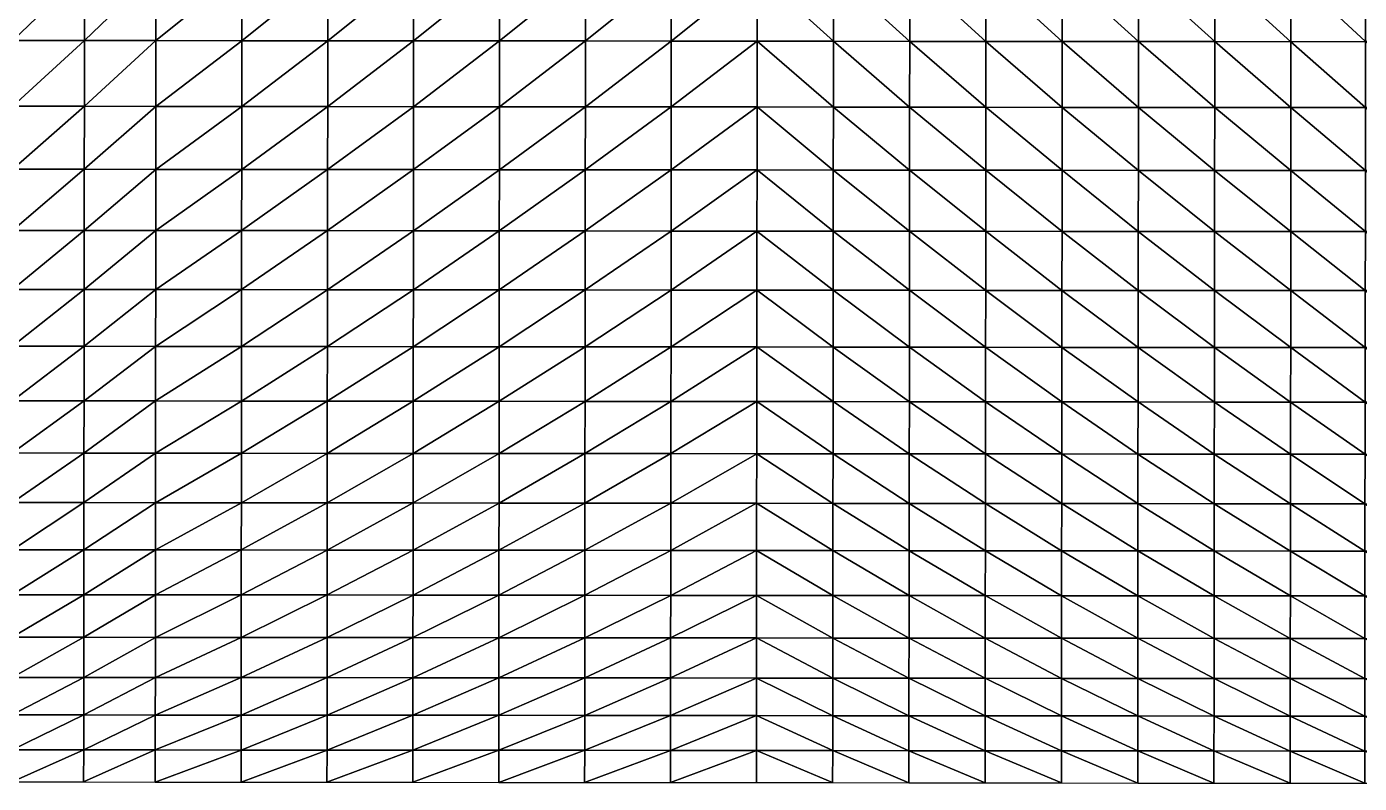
# Model space of a CAD drawing. Header units: millimetres. Extents: x -25.9 to 40.5, y -39.9 to 19.
# Drawn here: x 4.14 to 18.29, y -39.92 to -31.88 of the extents above; entities that cross this region are included whole.
import ezdxf

# ---------------------------------------------------------------- set-up
doc = ezdxf.new("R2010")
doc.units = ezdxf.units.MM
doc.layers.get('0').update_dxf_attribs({"color": 153, "true_color": 0x5890e1})

msp = doc.modelspace()

# ---------------------------------------------------------------- meshes
at = {"color": 81, "true_color": 0x99e499}
mesh = msp.add_polyface(dxfattribs=at)
corners = [(1.709, -32.021, 10.916), (2.469, -32.022, 10.855), (2.47, -31.286, 11.119), (1.71, -31.286, 11.186), (3.23, -32.022, 10.794), (3.23, -31.287, 11.053), (3.99, -32.023, 10.734), (3.991, -31.288, 10.986), (4.75, -32.024, 10.674), (4.751, -31.289, 10.921), (2.471, -30.526, 11.34), (1.711, -30.525, 11.413), (3.231, -30.526, 11.267), (3.992, -30.527, 11.195), (4.752, -30.528, 11.122), (2.472, -29.749, 11.528), (1.712, -29.749, 11.607), (3.232, -29.75, 11.448), (3.993, -29.751, 11.369), (4.753, -29.752, 11.289), (2.473, -28.967, 11.692), (3.233, -28.968, 11.606), (3.993, -28.968, 11.52), (4.754, -28.969, 11.434), (5.51, -32.025, 10.616), (4.749, -32.724, 10.371), (5.509, -32.725, 10.316), (5.511, -31.289, 10.856), (1.708, -32.721, 10.593), (2.469, -32.722, 10.537), (5.512, -30.529, 11.05), (3.229, -32.723, 10.482), (5.513, -29.752, 11.209), (3.989, -32.723, 10.426), (2.468, -33.392, 10.179), (1.708, -33.391, 10.231)]
mesh.append_faces([[corners[k] for k in face] for face in [(0, 1, 2), (2, 3, 0), (1, 4, 5), (5, 2, 1), (4, 6, 7), (7, 5, 4), (6, 8, 9), (9, 7, 6), (3, 2, 10), (10, 11, 3), (2, 5, 12), (12, 10, 2), (5, 7, 13), (13, 12, 5), (7, 9, 14), (14, 13, 7), (11, 10, 15), (15, 16, 11), (10, 12, 17), (17, 15, 10), (12, 13, 18), (18, 17, 12), (13, 14, 19), (19, 18, 13), (16, 15, 20), (15, 17, 21), (17, 18, 22), (18, 19, 23), (24, 8, 25), (27, 9, 8), (1, 0, 28), (30, 14, 9), (4, 1, 29), (32, 19, 14), (6, 4, 31), (8, 6, 33)]], dxfattribs={"vtx0": -1, "vtx1": -1, "vtx2": -1, "color": 81})
mesh.append_faces([[corners[k] for k in face] for face in [(28, 29, 1), (29, 31, 4), (31, 33, 6), (33, 25, 8), (31, 29, 34), (29, 28, 35)]], dxfattribs={"vtx1": -1, "vtx2": -1, "color": 81})
mesh.append_faces([[corners[k] for k in face] for face in [(25, 26, 24)]], dxfattribs={"vtx2": -1, "color": 81})
mesh = msp.add_polyface(dxfattribs=at)
corners = [(4.75, -32.024, 10.674), (5.51, -32.025, 10.616), (5.511, -31.289, 10.856), (4.751, -31.289, 10.921), (5.512, -30.529, 11.05), (4.752, -30.528, 11.122), (5.513, -29.752, 11.209), (4.753, -29.752, 11.289), (5.514, -28.97, 11.345), (6.422, -32.026, 10.56), (7.335, -32.026, 10.502), (7.336, -31.291, 10.736), (6.423, -31.29, 10.798), (8.247, -32.027, 10.443), (8.248, -31.292, 10.672), (9.16, -32.028, 10.383), (9.16, -31.293, 10.608), (10.073, -31.294, 10.544), (7.337, -30.531, 10.923), (6.424, -30.53, 10.988), (8.249, -30.531, 10.856), (9.161, -30.532, 10.789), (10.074, -30.533, 10.722), (7.338, -29.754, 11.076), (6.425, -29.753, 11.144), (8.25, -29.755, 11.008), (9.162, -29.756, 10.939), (7.339, -28.972, 11.208), (6.426, -28.971, 11.277), (8.251, -28.973, 11.139), (9.163, -28.974, 11.069), (5.509, -32.725, 10.316), (6.422, -32.726, 10.262), (7.334, -32.727, 10.209), (8.246, -32.728, 10.156), (10.072, -32.029, 10.323), (9.159, -32.729, 10.102)]
mesh.append_faces([[corners[k] for k in face] for face in [(9, 10, 11), (11, 12, 9), (10, 13, 14), (14, 11, 10), (13, 15, 16), (16, 14, 13), (17, 16, 15), (12, 11, 18), (18, 19, 12), (11, 14, 20), (20, 18, 11), (14, 16, 21), (21, 20, 14), (22, 21, 16), (19, 18, 23), (23, 24, 19), (18, 20, 25), (25, 23, 18), (20, 21, 26), (26, 25, 20), (24, 23, 27), (27, 28, 24), (23, 25, 29), (29, 27, 23), (25, 26, 30), (30, 29, 25), (10, 9, 32), (13, 10, 33), (6, 24, 28), (15, 13, 34), (4, 19, 24), (35, 15, 36), (2, 12, 19), (1, 9, 12)]], dxfattribs={"vtx0": -1, "vtx1": -1, "vtx2": -1, "color": 81})
mesh.append_faces([[corners[k] for k in face] for face in [(0, 1, 2), (3, 2, 4), (5, 4, 6), (7, 6, 8), (9, 1, 31), (28, 8, 6), (24, 6, 4), (19, 4, 2), (12, 2, 1)]], dxfattribs={"vtx0": -1, "vtx2": -1, "color": 81})
mesh.append_faces([[corners[k] for k in face] for face in [(31, 32, 9)]], dxfattribs={"vtx1": -1, "vtx2": -1, "color": 81})
mesh = msp.add_polyface(dxfattribs=at)
corners = [(12.711, -28.977, 10.844), (12.71, -29.76, 10.714), (13.52, -29.76, 10.688), (12.709, -30.536, 10.566), (13.519, -30.537, 10.534), (12.708, -31.297, 10.389), (13.518, -31.297, 10.353), (12.707, -32.032, 10.171), (13.517, -32.033, 10.132), (12.706, -32.732, 9.903), (11.897, -32.031, 10.21), (13.516, -32.733, 9.863), (11.9, -28.976, 10.862), (11.9, -29.759, 10.738), (11.899, -30.535, 10.595), (11.898, -31.296, 10.423), (9.16, -32.028, 10.383), (10.072, -32.029, 10.323), (10.073, -31.294, 10.544), (10.984, -32.03, 10.265), (10.985, -31.295, 10.482), (9.16, -31.293, 10.608), (10.074, -30.533, 10.722), (10.986, -30.534, 10.657), (9.161, -30.532, 10.789), (10.075, -29.757, 10.87), (9.162, -29.756, 10.939), (10.987, -29.758, 10.803), (10.076, -28.974, 10.999), (9.163, -28.974, 11.069), (10.988, -28.975, 10.93), (10.983, -32.73, 9.995), (11.896, -32.731, 9.942), (9.159, -32.729, 10.102), (10.071, -32.729, 10.049)]
mesh.append_faces([[corners[k] for k in face] for face in [(0, 1, 2), (1, 3, 4), (3, 5, 6), (6, 4, 3), (5, 7, 8), (8, 6, 5), (9, 7, 10), (11, 8, 7), (1, 0, 12), (3, 1, 13), (5, 3, 14), (7, 5, 15), (16, 17, 18), (17, 19, 20), (20, 18, 17), (21, 18, 22), (18, 20, 23), (23, 22, 18), (24, 22, 25), (25, 26, 24), (22, 23, 27), (27, 25, 22), (26, 25, 28), (28, 29, 26), (25, 27, 30), (30, 28, 25), (10, 19, 31), (15, 20, 19), (14, 23, 20), (13, 27, 23), (12, 30, 27), (19, 17, 34)]], dxfattribs={"vtx0": -1, "vtx1": -1, "vtx2": -1, "color": 81})
mesh.append_faces([[corners[k] for k in face] for face in [(19, 10, 15), (20, 15, 14), (23, 14, 13), (27, 13, 12)]], dxfattribs={"vtx0": -1, "vtx2": -1, "color": 81})
mesh.append_faces([[corners[k] for k in face] for face in [(12, 13, 1), (13, 14, 3), (14, 15, 5), (15, 10, 7), (33, 34, 17), (34, 31, 19)]], dxfattribs={"vtx1": -1, "vtx2": -1, "color": 81})
mesh.append_faces([[corners[k] for k in face] for face in [(31, 32, 10)]], dxfattribs={"vtx2": -1, "color": 81})
mesh = msp.add_polyface(dxfattribs=at)
corners = [(13.52, -29.76, 10.688), (13.521, -28.978, 10.823), (12.711, -28.977, 10.844), (13.519, -30.537, 10.534), (12.71, -29.76, 10.714), (14.33, -29.761, 10.661), (14.331, -28.979, 10.802), (14.329, -30.538, 10.502), (13.518, -31.297, 10.353), (14.328, -31.298, 10.316), (13.517, -32.033, 10.132), (14.327, -32.033, 10.093), (15.14, -29.762, 10.633), (15.141, -28.98, 10.78), (15.139, -30.538, 10.469), (15.138, -31.299, 10.279), (15.137, -32.034, 10.054), (15.95, -29.763, 10.606), (15.951, -28.98, 10.759), (15.949, -30.539, 10.437), (15.948, -31.3, 10.243), (15.947, -32.035, 10.015), (16.76, -29.764, 10.58), (16.761, -28.981, 10.739), (16.759, -30.54, 10.406), (16.758, -31.301, 10.207), (16.757, -32.036, 9.976), (17.567, -32.037, 9.938), (14.326, -32.734, 9.824), (13.516, -32.733, 9.863), (17.568, -31.301, 10.172), (15.136, -32.735, 9.784), (17.569, -30.541, 10.376), (15.946, -32.735, 9.745), (17.57, -29.764, 10.557), (16.757, -32.736, 9.705)]
mesh.append_faces([[corners[k] for k in face] for face in [(0, 1, 2), (3, 0, 4), (1, 0, 5), (5, 6, 1), (0, 3, 7), (7, 5, 0), (3, 8, 9), (9, 7, 3), (8, 10, 11), (11, 9, 8), (6, 5, 12), (12, 13, 6), (5, 7, 14), (14, 12, 5), (7, 9, 15), (15, 14, 7), (9, 11, 16), (16, 15, 9), (13, 12, 17), (17, 18, 13), (12, 14, 19), (19, 17, 12), (14, 15, 20), (20, 19, 14), (15, 16, 21), (21, 20, 15), (18, 17, 22), (22, 23, 18), (17, 19, 24), (24, 22, 17), (19, 20, 25), (25, 24, 19), (20, 21, 26), (26, 25, 20), (25, 26, 27), (28, 11, 10), (24, 25, 30), (31, 16, 11), (22, 24, 32), (33, 21, 16), (23, 22, 34), (35, 26, 21)]], dxfattribs={"vtx0": -1, "vtx1": -1, "vtx2": -1, "color": 81})
mesh.append_faces([[corners[k] for k in face] for face in [(10, 29, 28), (11, 28, 31)]], dxfattribs={"vtx0": -1, "vtx2": -1, "color": 81})
mesh = msp.add_polyface(dxfattribs=at)
corners = [(18.359, -33.406, 9.381), (18.358, -34.056, 9.088), (19.15, -34.055, 9.091), (19.151, -33.405, 9.386), (19.943, -34.054, 9.095), (19.944, -33.404, 9.39), (20.735, -34.053, 9.099), (20.736, -33.402, 9.394), (21.527, -34.052, 9.103), (21.529, -33.401, 9.398), (21.526, -34.682, 8.784), (17.567, -32.737, 9.666), (17.566, -33.407, 9.377), (18.359, -32.736, 9.67), (17.565, -34.056, 9.084), (20.737, -32.732, 9.684), (21.53, -32.731, 9.688), (19.945, -32.733, 9.679), (19.152, -32.735, 9.675), (20.738, -31.3, 10.191), (20.738, -32.033, 9.956), (21.531, -32.032, 9.96), (19.946, -31.3, 10.186), (19.945, -32.034, 9.951), (19.153, -31.3, 10.181), (19.153, -32.035, 9.947), (18.361, -31.301, 10.176), (18.36, -32.036, 9.942), (17.567, -32.037, 9.938), (17.568, -31.301, 10.172), (16.757, -32.036, 9.976), (16.758, -31.301, 10.207), (16.757, -32.736, 9.705), (16.756, -33.406, 9.414)]
mesh.append_faces([[corners[k] for k in face] for face in [(0, 1, 2), (2, 3, 0), (3, 2, 4), (4, 5, 3), (5, 4, 6), (6, 7, 5), (7, 6, 8), (8, 9, 7), (10, 8, 6), (1, 0, 12), (15, 7, 9), (17, 5, 7), (18, 3, 5), (13, 0, 3), (19, 20, 21), (20, 19, 22), (22, 23, 20), (23, 22, 24), (24, 25, 23), (25, 24, 26), (26, 27, 25), (13, 27, 28), (18, 25, 27), (17, 23, 25), (15, 20, 23), (16, 21, 20), (27, 26, 29)]], dxfattribs={"vtx0": -1, "vtx1": -1, "vtx2": -1, "color": 81})
mesh.append_faces([[corners[k] for k in face] for face in [(0, 13, 11), (9, 16, 15), (7, 15, 17), (5, 17, 18), (3, 18, 13), (27, 13, 18), (25, 18, 17), (23, 17, 15), (20, 15, 16)]], dxfattribs={"vtx0": -1, "vtx2": -1, "color": 81})
mesh.append_faces([[corners[k] for k in face] for face in [(11, 12, 0), (12, 14, 1), (29, 28, 27), (11, 28, 30), (28, 29, 31), (14, 12, 33)]], dxfattribs={"vtx1": -1, "vtx2": -1, "color": 81})
mesh.append_faces([[corners[k] for k in face] for face in [(28, 11, 13), (12, 11, 32)]], dxfattribs={"vtx2": -1, "color": 81})
mesh = msp.add_polyface(dxfattribs=at)
corners = [(6.422, -32.726, 10.262), (7.334, -32.727, 10.209), (7.335, -32.026, 10.502), (8.246, -32.728, 10.156), (8.247, -32.027, 10.443), (9.159, -32.729, 10.102), (9.16, -32.028, 10.383), (7.331, -35.279, 8.641), (6.419, -35.278, 8.663), (6.418, -35.858, 8.148), (8.243, -35.28, 8.618), (7.33, -35.859, 8.134), (9.156, -35.281, 8.595), (8.243, -35.86, 8.119), (7.332, -34.674, 9.094), (6.419, -34.673, 9.125), (8.244, -34.675, 9.063), (9.157, -34.676, 9.032), (10.069, -34.677, 9.002), (7.332, -34.046, 9.501), (6.42, -34.045, 9.541), (8.245, -34.047, 9.462), (9.157, -34.048, 9.424), (10.07, -34.049, 9.385), (7.333, -33.397, 9.87), (6.421, -33.396, 9.917), (8.246, -33.397, 9.824), (9.158, -33.398, 9.778), (10.07, -33.399, 9.732), (5.508, -33.395, 9.966), (5.509, -32.725, 10.316), (5.508, -34.044, 9.582), (10.071, -32.729, 10.049), (5.507, -34.672, 9.157), (5.506, -35.277, 8.685), (5.506, -35.857, 8.16)]
mesh.append_faces([[corners[k] for k in face] for face in [(7, 8, 9), (10, 7, 11), (12, 10, 13), (8, 7, 14), (14, 15, 8), (7, 10, 16), (16, 14, 7), (10, 12, 17), (17, 16, 10), (18, 17, 12), (15, 14, 19), (19, 20, 15), (14, 16, 21), (21, 19, 14), (16, 17, 22), (22, 21, 16), (23, 22, 17), (20, 19, 24), (24, 25, 20), (19, 21, 26), (26, 24, 19), (21, 22, 27), (27, 26, 21), (28, 27, 22), (29, 25, 0), (31, 20, 25), (33, 15, 20), (26, 27, 5), (34, 8, 15), (24, 26, 3), (25, 24, 1)]], dxfattribs={"vtx0": -1, "vtx1": -1, "vtx2": -1, "color": 81})
mesh.append_faces([[corners[k] for k in face] for face in [(25, 29, 31), (20, 31, 33), (15, 33, 34), (8, 34, 35)]], dxfattribs={"vtx0": -1, "vtx2": -1, "color": 81})
mesh.append_faces([[corners[k] for k in face] for face in [(0, 1, 2), (1, 3, 4), (3, 5, 6), (32, 5, 27), (5, 3, 26), (3, 1, 24), (1, 0, 25)]], dxfattribs={"vtx1": -1, "vtx2": -1, "color": 81})
mesh.append_faces([[corners[k] for k in face] for face in [(0, 30, 29)]], dxfattribs={"vtx2": -1, "color": 81})
mesh = msp.add_polyface(dxfattribs=at)
corners = [(11.897, -32.031, 10.21), (11.896, -32.731, 9.942), (12.706, -32.732, 9.903), (12.707, -32.032, 10.171), (13.516, -32.733, 9.863), (12.705, -33.402, 9.598), (12.704, -34.052, 9.272), (13.515, -34.052, 9.241), (13.515, -33.403, 9.561), (12.704, -34.679, 8.915), (13.514, -34.68, 8.89), (12.703, -35.284, 8.513), (13.513, -35.285, 8.496), (13.513, -35.865, 8.046), (11.895, -33.401, 9.635), (11.894, -34.051, 9.304), (11.894, -34.679, 8.939), (11.893, -35.283, 8.529), (12.702, -35.864, 8.055), (9.155, -35.861, 8.104), (10.068, -35.862, 8.089), (10.068, -35.282, 8.572), (10.981, -35.282, 8.55), (9.156, -35.281, 8.595), (10.069, -34.677, 9.002), (10.981, -34.678, 8.97), (9.157, -34.676, 9.032), (10.07, -34.049, 9.385), (10.982, -34.05, 9.346), (9.157, -34.048, 9.424), (10.07, -33.399, 9.732), (10.983, -33.4, 9.684), (10.983, -32.73, 9.995), (10.071, -32.729, 10.049), (10.98, -35.863, 8.075), (9.158, -33.398, 9.778)]
mesh.append_faces([[corners[k] for k in face] for face in [(5, 6, 7), (7, 8, 5), (6, 9, 10), (10, 7, 6), (9, 11, 12), (12, 10, 9), (13, 12, 11), (6, 5, 14), (9, 6, 15), (11, 9, 16), (18, 11, 17), (2, 5, 8), (19, 20, 21), (22, 21, 20), (23, 21, 24), (21, 22, 25), (25, 24, 21), (26, 24, 27), (24, 25, 28), (28, 27, 24), (29, 27, 30), (27, 28, 31), (31, 30, 27), (30, 31, 32), (17, 22, 34), (35, 30, 33), (16, 25, 22), (15, 28, 25), (14, 31, 28)]], dxfattribs={"vtx0": -1, "vtx1": -1, "vtx2": -1, "color": 81})
mesh.append_faces([[corners[k] for k in face] for face in [(3, 2, 4), (5, 2, 1), (8, 4, 2), (31, 14, 1), (22, 17, 16), (25, 16, 15), (28, 15, 14)]], dxfattribs={"vtx0": -1, "vtx2": -1, "color": 81})
mesh.append_faces([[corners[k] for k in face] for face in [(1, 14, 5), (14, 15, 6), (15, 16, 9), (16, 17, 11), (1, 32, 31), (32, 33, 30)]], dxfattribs={"vtx1": -1, "vtx2": -1, "color": 81})
mesh.append_faces([[corners[k] for k in face] for face in [(0, 1, 2)]], dxfattribs={"vtx2": -1, "color": 81})
mesh = msp.add_polyface(dxfattribs=at)
corners = [(16.757, -32.036, 9.976), (16.757, -32.736, 9.705), (17.567, -32.737, 9.666), (15.137, -32.034, 10.054), (15.136, -32.735, 9.784), (15.946, -32.735, 9.745), (15.947, -32.035, 10.015), (13.515, -33.403, 9.561), (13.515, -34.052, 9.241), (14.325, -34.053, 9.21), (14.325, -33.404, 9.524), (13.514, -34.68, 8.89), (14.324, -34.681, 8.866), (13.513, -35.285, 8.496), (14.323, -35.286, 8.48), (14.323, -35.866, 8.037), (15.135, -34.054, 9.178), (15.136, -33.404, 9.488), (15.134, -34.682, 8.842), (15.133, -35.287, 8.463), (15.133, -35.867, 8.027), (15.945, -34.055, 9.147), (15.946, -33.405, 9.451), (15.944, -34.683, 8.817), (15.944, -35.287, 8.446), (15.943, -35.868, 8.018), (16.755, -34.056, 9.116), (16.756, -33.406, 9.414), (16.754, -34.683, 8.793), (16.754, -35.288, 8.43), (16.753, -35.869, 8.009), (17.566, -33.407, 9.377), (17.564, -35.289, 8.414), (14.326, -32.734, 9.824), (17.564, -34.684, 8.769), (13.516, -32.733, 9.863), (17.565, -34.056, 9.084)]
mesh.append_faces([[corners[k] for k in face] for face in [(7, 8, 9), (9, 10, 7), (8, 11, 12), (12, 9, 8), (11, 13, 14), (14, 12, 11), (15, 14, 13), (10, 9, 16), (16, 17, 10), (9, 12, 18), (18, 16, 9), (12, 14, 19), (19, 18, 12), (20, 19, 14), (17, 16, 21), (21, 22, 17), (16, 18, 23), (23, 21, 16), (18, 19, 24), (24, 23, 18), (25, 24, 19), (22, 21, 26), (26, 27, 22), (21, 23, 28), (28, 26, 21), (23, 24, 29), (29, 28, 23), (30, 29, 24), (1, 27, 31), (5, 22, 27), (4, 17, 22), (28, 29, 32), (33, 10, 17), (26, 28, 34), (35, 7, 10), (27, 26, 36)]], dxfattribs={"vtx0": -1, "vtx1": -1, "vtx2": -1, "color": 81})
mesh.append_faces([[corners[k] for k in face] for face in [(0, 1, 2), (3, 4, 5), (6, 5, 1), (27, 1, 5), (22, 5, 4), (17, 4, 33), (10, 33, 35)]], dxfattribs={"vtx0": -1, "vtx2": -1, "color": 81})
mesh = msp.add_polyface(dxfattribs=at)
corners = [(2.466, -35.274, 8.901), (1.706, -35.273, 8.955), (1.705, -35.853, 8.433), (3.226, -35.275, 8.846), (2.465, -35.854, 8.378), (3.986, -35.275, 8.792), (3.225, -35.855, 8.322), (4.746, -35.276, 8.738), (3.985, -35.856, 8.267), (2.466, -34.669, 9.369), (1.706, -34.668, 9.422), (3.227, -34.67, 9.316), (3.987, -34.671, 9.263), (4.747, -34.671, 9.21), (2.467, -34.041, 9.792), (1.707, -34.041, 9.844), (3.227, -34.042, 9.741), (3.987, -34.043, 9.689), (4.748, -34.044, 9.636), (2.468, -33.392, 10.179), (1.708, -33.391, 10.231), (3.228, -33.392, 10.126), (3.988, -33.393, 10.074), (4.748, -33.394, 10.021), (5.509, -32.725, 10.316), (4.749, -32.724, 10.371), (5.508, -33.395, 9.966), (3.989, -32.723, 10.426), (5.506, -35.277, 8.685), (4.746, -35.857, 8.212), (3.229, -32.723, 10.482), (5.507, -34.672, 9.157), (5.508, -34.044, 9.582), (2.469, -32.722, 10.537)]
mesh.append_faces([[corners[k] for k in face] for face in [(0, 1, 2), (3, 0, 4), (5, 3, 6), (7, 5, 8), (1, 0, 9), (9, 10, 1), (0, 3, 11), (11, 9, 0), (3, 5, 12), (12, 11, 3), (5, 7, 13), (13, 12, 5), (10, 9, 14), (14, 15, 10), (9, 11, 16), (16, 14, 9), (11, 12, 17), (17, 16, 11), (12, 13, 18), (18, 17, 12), (15, 14, 19), (19, 20, 15), (14, 16, 21), (21, 19, 14), (16, 17, 22), (22, 21, 16), (17, 18, 23), (23, 22, 17), (22, 23, 25), (28, 7, 29), (21, 22, 27), (31, 13, 7), (19, 21, 30), (32, 18, 13), (20, 19, 33), (26, 23, 18)]], dxfattribs={"vtx0": -1, "vtx1": -1, "vtx2": -1, "color": 81})
mesh.append_faces([[corners[k] for k in face] for face in [(23, 26, 24), (7, 28, 31), (13, 31, 32), (18, 32, 26)]], dxfattribs={"vtx0": -1, "vtx2": -1, "color": 81})
mesh.append_faces([[corners[k] for k in face] for face in [(24, 25, 23), (25, 27, 22), (27, 30, 21)]], dxfattribs={"vtx1": -1, "vtx2": -1, "color": 81})
mesh = msp.add_polyface(dxfattribs=at)
corners = [(18.358, -34.056, 9.088), (18.357, -34.684, 8.772), (19.149, -34.683, 8.775), (19.15, -34.055, 9.091), (18.356, -35.289, 8.416), (19.148, -35.289, 8.418), (18.355, -35.87, 8.001), (19.147, -35.87, 8.003), (18.354, -36.424, 7.511), (19.146, -36.425, 7.512), (19.941, -34.683, 8.778), (19.943, -34.054, 9.095), (19.94, -35.289, 8.42), (19.939, -35.87, 8.004), (19.937, -36.426, 7.512), (20.734, -34.682, 8.781), (20.735, -34.053, 9.099), (20.732, -35.288, 8.422), (20.73, -35.87, 8.005), (20.729, -36.426, 7.513), (21.526, -34.682, 8.784), (21.524, -35.288, 8.424), (21.522, -35.871, 8.006), (21.521, -36.427, 7.513), (17.565, -34.056, 9.084), (17.564, -34.684, 8.769), (17.564, -35.289, 8.414), (17.563, -35.869, 8), (17.563, -36.424, 7.511), (16.753, -35.869, 8.009), (16.754, -35.288, 8.43), (16.754, -34.683, 8.793), (16.755, -34.056, 9.116)]
mesh.append_faces([[corners[k] for k in face] for face in [(0, 1, 2), (2, 3, 0), (1, 4, 5), (5, 2, 1), (4, 6, 7), (7, 5, 4), (6, 8, 9), (9, 7, 6), (3, 2, 10), (10, 11, 3), (2, 5, 12), (12, 10, 2), (5, 7, 13), (13, 12, 5), (7, 9, 14), (14, 13, 7), (11, 10, 15), (15, 16, 11), (10, 12, 17), (17, 15, 10), (12, 13, 18), (18, 17, 12), (13, 14, 19), (19, 18, 13), (16, 15, 20), (15, 17, 21), (21, 20, 15), (17, 18, 22), (22, 21, 17), (18, 19, 23), (23, 22, 18), (1, 0, 24), (4, 1, 25), (6, 4, 26), (8, 6, 27)]], dxfattribs={"vtx0": -1, "vtx1": -1, "vtx2": -1, "color": 81})
mesh.append_faces([[corners[k] for k in face] for face in [(24, 25, 1), (25, 26, 4), (26, 27, 6), (27, 28, 8), (28, 27, 29), (27, 26, 30), (26, 25, 31), (25, 24, 32)]], dxfattribs={"vtx1": -1, "vtx2": -1, "color": 81})
mesh = msp.add_polyface(dxfattribs=at)
corners = [(3.223, -37.916, 5.585), (2.463, -37.915, 5.62), (2.462, -38.368, 4.777), (3.983, -37.917, 5.55), (3.223, -38.369, 4.752), (1.703, -37.914, 5.655), (2.463, -37.438, 6.403), (3.224, -37.438, 6.359), (3.984, -37.439, 6.315), (4.743, -37.918, 5.513), (4.744, -37.44, 6.271), (5.504, -36.939, 6.927), (4.744, -36.938, 6.978), (5.504, -37.441, 6.224), (3.984, -36.937, 7.029), (3.224, -36.937, 7.079), (2.464, -36.936, 7.13), (1.703, -37.437, 6.447), (5.503, -37.918, 5.474), (1.704, -36.408, 7.845), (2.464, -36.409, 7.79), (2.465, -35.854, 8.378), (1.705, -35.853, 8.433), (3.225, -36.409, 7.736), (3.225, -35.855, 8.322), (3.985, -36.41, 7.681), (3.985, -35.856, 8.267), (4.745, -36.411, 7.628), (4.746, -35.857, 8.212), (2.466, -35.274, 8.901), (3.226, -35.275, 8.846), (3.986, -35.275, 8.792), (4.746, -35.276, 8.738), (5.505, -36.412, 7.576), (5.506, -35.857, 8.16), (1.704, -36.935, 7.181)]
mesh.append_faces([[corners[k] for k in face] for face in [(0, 1, 2), (3, 0, 4), (5, 1, 6), (1, 0, 7), (7, 6, 1), (0, 3, 8), (8, 7, 0), (3, 9, 10), (10, 8, 3), (8, 10, 12), (7, 8, 14), (6, 7, 15), (17, 6, 16), (13, 10, 9), (19, 20, 21), (21, 22, 19), (20, 23, 24), (24, 21, 20), (23, 25, 26), (26, 24, 23), (25, 27, 28), (28, 26, 25), (22, 21, 29), (21, 24, 30), (24, 26, 31), (26, 28, 32), (33, 27, 12), (34, 28, 27), (23, 20, 16), (25, 23, 15), (27, 25, 14)]], dxfattribs={"vtx0": -1, "vtx1": -1, "vtx2": -1, "color": 81})
mesh.append_faces([[corners[k] for k in face] for face in [(10, 13, 11), (9, 18, 13), (27, 33, 34)]], dxfattribs={"vtx0": -1, "vtx2": -1, "color": 81})
mesh.append_faces([[corners[k] for k in face] for face in [(11, 12, 10), (12, 14, 8), (14, 15, 7), (15, 16, 6), (35, 16, 20), (16, 15, 23), (15, 14, 25), (14, 12, 27)]], dxfattribs={"vtx1": -1, "vtx2": -1, "color": 81})
mesh.append_faces([[corners[k] for k in face] for face in [(12, 11, 33)]], dxfattribs={"vtx2": -1, "color": 81})
mesh = msp.add_polyface(dxfattribs=at)
corners = [(4.746, -35.857, 8.212), (5.506, -35.857, 8.16), (5.506, -35.277, 8.685), (6.417, -36.413, 7.572), (7.33, -36.414, 7.566), (7.33, -35.859, 8.134), (6.418, -35.858, 8.148), (8.242, -36.414, 7.558), (8.243, -35.86, 8.119), (9.155, -36.415, 7.551), (9.155, -35.861, 8.104), (10.068, -35.862, 8.089), (7.331, -35.279, 8.641), (8.243, -35.28, 8.618), (9.156, -35.281, 8.595), (10.068, -35.282, 8.572), (5.504, -36.939, 6.927), (6.417, -36.94, 6.927), (5.505, -36.412, 7.576), (7.329, -36.941, 6.927), (8.242, -36.942, 6.927), (9.154, -36.943, 6.927), (10.067, -36.416, 7.543), (6.419, -35.278, 8.663), (7.328, -37.92, 5.484), (6.416, -37.919, 5.477), (6.415, -38.372, 4.674), (7.329, -37.442, 6.23), (6.416, -37.441, 6.225), (8.241, -37.921, 5.495), (8.241, -37.443, 6.236), (9.153, -37.922, 5.507), (9.153, -37.444, 6.243), (10.066, -37.445, 6.249), (5.504, -37.441, 6.224), (5.503, -37.918, 5.474), (10.066, -36.944, 6.927), (5.503, -38.371, 4.671)]
mesh.append_faces([[corners[k] for k in face] for face in [(3, 4, 5), (5, 6, 3), (4, 7, 8), (8, 5, 4), (7, 9, 10), (10, 8, 7), (11, 10, 9), (6, 5, 12), (5, 8, 13), (8, 10, 14), (15, 14, 10), (4, 3, 17), (7, 4, 19), (9, 7, 20), (22, 9, 21), (1, 6, 23), (18, 3, 6), (24, 25, 26), (25, 24, 27), (27, 28, 25), (24, 29, 30), (30, 27, 24), (29, 31, 32), (32, 30, 29), (33, 32, 31), (34, 28, 17), (35, 25, 28), (30, 32, 21), (27, 30, 20), (28, 27, 19)]], dxfattribs={"vtx0": -1, "vtx1": -1, "vtx2": -1, "color": 81})
mesh.append_faces([[corners[k] for k in face] for face in [(0, 1, 2), (3, 18, 16), (6, 1, 18), (28, 34, 35), (25, 35, 37)]], dxfattribs={"vtx0": -1, "vtx2": -1, "color": 81})
mesh.append_faces([[corners[k] for k in face] for face in [(16, 17, 3), (17, 19, 4), (19, 20, 7), (20, 21, 9), (36, 21, 32), (21, 20, 30), (20, 19, 27), (19, 17, 28)]], dxfattribs={"vtx1": -1, "vtx2": -1, "color": 81})
mesh.append_faces([[corners[k] for k in face] for face in [(17, 16, 34)]], dxfattribs={"vtx2": -1, "color": 81})
mesh = msp.add_polyface(dxfattribs=at)
corners = [(12.703, -35.284, 8.513), (12.702, -35.864, 8.055), (13.513, -35.865, 8.046), (12.702, -36.419, 7.531), (13.512, -36.42, 7.527), (12.701, -36.946, 6.927), (11.892, -36.418, 7.533), (11.891, -36.945, 6.927), (13.511, -36.947, 6.927), (11.893, -35.283, 8.529), (11.892, -35.864, 8.063), (12.701, -37.448, 6.257), (12.7, -37.925, 5.536), (13.51, -37.926, 5.536), (13.511, -37.449, 6.258), (11.891, -37.447, 6.257), (11.89, -37.925, 5.536), (12.7, -38.378, 4.755), (9.155, -36.415, 7.551), (10.067, -36.416, 7.543), (10.068, -35.862, 8.089), (10.979, -36.417, 7.537), (10.98, -35.863, 8.075), (10.981, -35.282, 8.55), (10.979, -36.944, 6.927), (9.154, -36.943, 6.927), (10.066, -36.944, 6.927), (10.978, -37.924, 5.529), (10.065, -37.923, 5.518), (10.065, -38.376, 4.728), (9.153, -37.922, 5.507), (10.066, -37.445, 6.249), (10.978, -37.446, 6.254), (9.153, -37.444, 6.243), (10.977, -38.376, 4.744)]
mesh.append_faces([[corners[k] for k in face] for face in [(0, 1, 2), (1, 3, 4), (4, 2, 1), (5, 3, 6), (8, 4, 3), (3, 1, 10), (11, 12, 13), (13, 14, 11), (12, 11, 15), (17, 12, 16), (5, 11, 14), (18, 19, 20), (19, 21, 22), (22, 20, 19), (20, 22, 23), (6, 21, 24), (10, 22, 21), (21, 19, 26), (27, 28, 29), (30, 28, 31), (28, 27, 32), (32, 31, 28), (31, 32, 24), (33, 31, 26), (16, 27, 34), (15, 32, 27)]], dxfattribs={"vtx0": -1, "vtx1": -1, "vtx2": -1, "color": 81})
mesh.append_faces([[corners[k] for k in face] for face in [(3, 5, 8), (11, 5, 7), (14, 8, 5), (21, 6, 10), (22, 10, 9), (32, 15, 7), (27, 16, 15)]], dxfattribs={"vtx0": -1, "vtx2": -1, "color": 81})
mesh.append_faces([[corners[k] for k in face] for face in [(9, 10, 1), (10, 6, 3), (7, 15, 11), (15, 16, 12), (25, 26, 19), (26, 24, 21), (7, 24, 32), (24, 26, 31)]], dxfattribs={"vtx1": -1, "vtx2": -1, "color": 81})
mesh.append_faces([[corners[k] for k in face] for face in [(6, 7, 5), (24, 7, 6)]], dxfattribs={"vtx2": -1, "color": 81})
mesh = msp.add_polyface(dxfattribs=at)
corners = [(13.513, -35.285, 8.496), (13.513, -35.865, 8.046), (14.323, -35.866, 8.037), (13.512, -36.42, 7.527), (14.322, -36.421, 7.524), (14.323, -35.286, 8.48), (15.133, -35.867, 8.027), (15.132, -36.421, 7.52), (15.133, -35.287, 8.463), (15.943, -35.868, 8.018), (15.942, -36.422, 7.517), (15.944, -35.287, 8.446), (16.753, -35.869, 8.009), (16.752, -36.423, 7.513), (16.752, -36.95, 6.927), (17.562, -36.951, 6.927), (17.563, -36.424, 7.511), (14.322, -36.948, 6.927), (13.511, -36.947, 6.927), (16.754, -35.288, 8.43), (17.563, -35.869, 8), (15.132, -36.949, 6.927), (15.942, -36.949, 6.927), (13.511, -37.449, 6.258), (13.51, -37.926, 5.536), (14.32, -37.927, 5.535), (14.321, -37.449, 6.259), (14.32, -38.38, 4.748), (15.131, -37.928, 5.533), (15.131, -37.45, 6.259), (15.13, -38.381, 4.743), (15.941, -37.929, 5.53), (15.941, -37.451, 6.259), (15.94, -38.381, 4.735), (16.751, -37.93, 5.527), (16.751, -37.452, 6.259), (17.561, -37.453, 6.258), (17.561, -37.93, 5.522)]
mesh.append_faces([[corners[k] for k in face] for face in [(0, 1, 2), (1, 3, 4), (4, 2, 1), (5, 2, 6), (2, 4, 7), (7, 6, 2), (8, 6, 9), (6, 7, 10), (10, 9, 6), (11, 9, 12), (9, 10, 13), (13, 12, 9), (12, 13, 16), (17, 4, 3), (19, 12, 20), (21, 7, 4), (22, 10, 7), (14, 13, 10), (23, 24, 25), (25, 26, 23), (27, 25, 24), (26, 25, 28), (28, 29, 26), (30, 28, 25), (29, 28, 31), (31, 32, 29), (33, 31, 28), (32, 31, 34), (34, 35, 32), (14, 35, 36), (22, 32, 35), (21, 29, 32), (17, 26, 29), (18, 23, 26), (35, 34, 37)]], dxfattribs={"vtx0": -1, "vtx1": -1, "vtx2": -1, "color": 81})
mesh.append_faces([[corners[k] for k in face] for face in [(13, 14, 15), (3, 18, 17), (4, 17, 21), (7, 21, 22), (10, 22, 14), (35, 14, 22), (32, 22, 21), (29, 21, 17), (26, 17, 18)]], dxfattribs={"vtx0": -1, "vtx2": -1, "color": 81})
mesh = msp.add_polyface(dxfattribs=at)
corners = [(18.353, -36.952, 6.927), (18.354, -36.424, 7.511), (17.563, -36.424, 7.511), (17.562, -36.951, 6.927), (19.145, -36.953, 6.927), (19.146, -36.425, 7.512), (18.353, -37.453, 6.258), (18.352, -37.931, 5.522), (19.144, -37.932, 5.521), (19.144, -37.454, 6.258), (18.352, -38.384, 4.716), (19.143, -38.385, 4.716), (18.351, -38.81, 3.839), (19.143, -38.811, 3.839), (18.351, -39.21, 2.888), (19.143, -39.211, 2.888), (18.351, -39.581, 1.86), (19.142, -39.581, 1.86), (19.935, -38.386, 4.716), (19.934, -38.812, 3.839), (19.934, -39.211, 2.887), (19.934, -39.582, 1.86), (17.561, -37.453, 6.258), (18.35, -39.922, 0.752), (17.559, -39.58, 1.86), (17.559, -39.921, 0.752), (17.561, -37.93, 5.522), (19.142, -39.923, 0.752), (17.56, -38.383, 4.716), (19.933, -39.924, 0.752), (17.56, -38.81, 3.839), (17.56, -39.209, 2.888), (16.752, -36.423, 7.513), (16.752, -36.95, 6.927), (16.75, -38.809, 3.855), (16.75, -38.382, 4.726), (16.751, -37.93, 5.527), (16.751, -37.452, 6.259)]
mesh.append_faces([[corners[k] for k in face] for face in [(0, 1, 2), (4, 5, 1), (6, 7, 8), (8, 9, 6), (7, 10, 11), (11, 8, 7), (10, 12, 13), (13, 11, 10), (12, 14, 15), (15, 13, 12), (14, 16, 17), (17, 15, 14), (8, 11, 18), (11, 13, 19), (13, 15, 20), (15, 17, 21), (23, 16, 24), (7, 6, 22), (27, 17, 16), (10, 7, 26), (12, 10, 28), (14, 12, 30), (16, 14, 31), (0, 6, 9)]], dxfattribs={"vtx0": -1, "vtx1": -1, "vtx2": -1, "color": 81})
mesh.append_faces([[corners[k] for k in face] for face in [(1, 0, 4), (6, 0, 3), (16, 23, 27), (17, 27, 29), (9, 4, 0)]], dxfattribs={"vtx0": -1, "vtx2": -1, "color": 81})
mesh.append_faces([[corners[k] for k in face] for face in [(3, 22, 6), (22, 26, 7), (26, 28, 10), (28, 30, 12), (30, 31, 14), (31, 24, 16), (3, 2, 32), (31, 30, 34), (30, 28, 35), (28, 26, 36), (26, 22, 37)]], dxfattribs={"vtx1": -1, "vtx2": -1, "color": 81})
mesh.append_faces([[corners[k] for k in face] for face in [(2, 3, 0), (24, 25, 23), (22, 3, 33)]], dxfattribs={"vtx2": -1, "color": 81})
mesh = msp.add_polyface(dxfattribs=at)
corners = [(1.701, -39.564, 1.865), (2.461, -39.565, 1.863), (2.462, -39.194, 2.902), (3.221, -39.565, 1.861), (3.222, -39.195, 2.895), (3.981, -39.566, 1.859), (3.982, -39.195, 2.887), (4.742, -39.567, 1.857), (4.742, -39.196, 2.878), (1.701, -39.193, 2.91), (2.462, -38.794, 3.873), (3.222, -38.795, 3.857), (3.982, -38.796, 3.841), (4.742, -38.797, 3.824), (1.702, -38.794, 3.889), (2.462, -38.368, 4.777), (3.223, -38.369, 4.752), (3.983, -38.369, 4.727), (4.743, -38.37, 4.7), (1.702, -38.367, 4.803), (2.463, -37.915, 5.62), (3.223, -37.916, 5.585), (3.983, -37.917, 5.55), (4.743, -37.918, 5.513), (5.502, -39.568, 1.854), (4.741, -39.908, 0.752), (5.501, -39.909, 0.752), (5.502, -39.197, 2.869), (1.701, -39.905, 0.752), (2.461, -39.906, 0.752), (5.503, -38.798, 3.805), (3.221, -39.907, 0.752), (5.503, -38.371, 4.671), (3.981, -39.908, 0.752), (5.503, -37.918, 5.474)]
mesh.append_faces([[corners[k] for k in face] for face in [(0, 1, 2), (1, 3, 4), (4, 2, 1), (3, 5, 6), (6, 4, 3), (5, 7, 8), (8, 6, 5), (9, 2, 10), (2, 4, 11), (11, 10, 2), (4, 6, 12), (12, 11, 4), (6, 8, 13), (13, 12, 6), (14, 10, 15), (10, 11, 16), (16, 15, 10), (11, 12, 17), (17, 16, 11), (12, 13, 18), (18, 17, 12), (19, 15, 20), (15, 16, 21), (16, 17, 22), (17, 18, 23), (23, 22, 17), (24, 7, 25), (27, 8, 7), (30, 13, 8), (3, 1, 29), (32, 18, 13), (5, 3, 31), (34, 23, 18), (7, 5, 33)]], dxfattribs={"vtx0": -1, "vtx1": -1, "vtx2": -1, "color": 81})
mesh.append_faces([[corners[k] for k in face] for face in [(7, 24, 27), (8, 27, 30), (13, 30, 32), (18, 32, 34)]], dxfattribs={"vtx0": -1, "vtx2": -1, "color": 81})
mesh.append_faces([[corners[k] for k in face] for face in [(28, 29, 1), (29, 31, 3), (31, 33, 5), (33, 25, 7)]], dxfattribs={"vtx1": -1, "vtx2": -1, "color": 81})
mesh.append_faces([[corners[k] for k in face] for face in [(25, 26, 24)]], dxfattribs={"vtx2": -1, "color": 81})
mesh = msp.add_polyface(dxfattribs=at)
corners = [(6.414, -39.569, 1.858), (7.327, -39.57, 1.868), (7.327, -39.199, 2.883), (6.414, -39.198, 2.873), (8.239, -39.57, 1.884), (8.239, -39.2, 2.899), (9.151, -39.571, 1.905), (9.152, -39.2, 2.918), (10.064, -39.201, 2.94), (7.327, -38.799, 3.819), (6.415, -38.798, 3.809), (8.24, -38.8, 3.834), (9.152, -38.801, 3.852), (10.064, -38.802, 3.871), (7.328, -38.373, 4.683), (6.415, -38.372, 4.674), (8.24, -38.374, 4.697), (9.152, -38.375, 4.712), (10.065, -38.376, 4.728), (7.328, -37.92, 5.484), (8.241, -37.921, 5.495), (9.153, -37.922, 5.507), (10.065, -37.923, 5.518), (5.501, -39.909, 0.752), (6.414, -39.91, 0.756), (5.502, -39.568, 1.854), (7.326, -39.911, 0.767), (8.239, -39.912, 0.783), (5.503, -38.371, 4.671), (6.416, -37.919, 5.477), (9.151, -39.913, 0.803), (5.503, -38.798, 3.805), (10.064, -39.572, 1.928), (5.502, -39.197, 2.869)]
mesh.append_faces([[corners[k] for k in face] for face in [(0, 1, 2), (2, 3, 0), (1, 4, 5), (5, 2, 1), (4, 6, 7), (7, 5, 4), (8, 7, 6), (3, 2, 9), (9, 10, 3), (2, 5, 11), (11, 9, 2), (5, 7, 12), (12, 11, 5), (13, 12, 7), (10, 9, 14), (14, 15, 10), (9, 11, 16), (16, 14, 9), (11, 12, 17), (17, 16, 11), (18, 17, 12), (15, 14, 19), (14, 16, 20), (20, 19, 14), (16, 17, 21), (21, 20, 16), (22, 21, 17), (1, 0, 24), (4, 1, 26), (28, 15, 29), (6, 4, 27), (31, 10, 15), (32, 6, 30), (33, 3, 10), (25, 0, 3)]], dxfattribs={"vtx0": -1, "vtx1": -1, "vtx2": -1, "color": 81})
mesh.append_faces([[corners[k] for k in face] for face in [(0, 25, 23), (15, 28, 31), (10, 31, 33), (3, 33, 25)]], dxfattribs={"vtx0": -1, "vtx2": -1, "color": 81})
mesh.append_faces([[corners[k] for k in face] for face in [(23, 24, 0), (24, 26, 1), (26, 27, 4), (27, 30, 6)]], dxfattribs={"vtx1": -1, "vtx2": -1, "color": 81})
mesh = msp.add_polyface(dxfattribs=at)
corners = [(12.7, -37.925, 5.536), (12.7, -38.378, 4.755), (13.51, -38.379, 4.753), (13.51, -37.926, 5.536), (12.699, -38.805, 3.907), (13.509, -38.806, 3.902), (12.699, -39.204, 2.983), (13.509, -39.205, 2.975), (12.699, -39.575, 1.976), (13.509, -39.576, 1.966), (12.698, -39.916, 0.877), (11.888, -39.574, 1.979), (11.888, -39.915, 0.88), (13.508, -39.917, 0.866), (11.89, -37.925, 5.536), (11.89, -38.377, 4.756), (14.318, -39.918, 0.85), (11.889, -38.804, 3.909), (11.889, -39.203, 2.986), (9.151, -39.571, 1.905), (10.064, -39.572, 1.928), (10.064, -39.201, 2.94), (10.976, -39.573, 1.953), (10.976, -39.202, 2.963), (9.152, -39.2, 2.918), (10.064, -38.802, 3.871), (10.977, -38.803, 3.891), (9.152, -38.801, 3.852), (10.065, -38.376, 4.728), (10.977, -38.376, 4.744), (9.152, -38.375, 4.712), (10.065, -37.923, 5.518), (10.978, -37.924, 5.529), (10.976, -39.915, 0.853), (9.151, -39.913, 0.803), (10.063, -39.914, 0.827)]
mesh.append_faces([[corners[k] for k in face] for face in [(0, 1, 2), (2, 3, 0), (1, 4, 5), (5, 2, 1), (4, 6, 7), (7, 5, 4), (6, 8, 9), (9, 7, 6), (10, 8, 11), (13, 9, 8), (4, 1, 15), (6, 4, 17), (8, 6, 18), (19, 20, 21), (20, 22, 23), (23, 21, 20), (24, 21, 25), (21, 23, 26), (26, 25, 21), (27, 25, 28), (25, 26, 29), (29, 28, 25), (30, 28, 31), (28, 29, 32), (11, 22, 33), (18, 23, 22), (17, 26, 23), (15, 29, 26), (22, 20, 35)]], dxfattribs={"vtx0": -1, "vtx1": -1, "vtx2": -1, "color": 81})
mesh.append_faces([[corners[k] for k in face] for face in [(8, 10, 13), (9, 13, 16), (22, 11, 18), (23, 18, 17), (26, 17, 15), (29, 15, 14)]], dxfattribs={"vtx0": -1, "vtx2": -1, "color": 81})
mesh.append_faces([[corners[k] for k in face] for face in [(14, 15, 1), (15, 17, 4), (17, 18, 6), (18, 11, 8), (34, 35, 20), (35, 33, 22)]], dxfattribs={"vtx1": -1, "vtx2": -1, "color": 81})
mesh.append_faces([[corners[k] for k in face] for face in [(11, 12, 10), (33, 12, 11)]], dxfattribs={"vtx2": -1, "color": 81})
mesh = msp.add_polyface(dxfattribs=at)
corners = [(13.51, -37.926, 5.536), (13.51, -38.379, 4.753), (14.32, -38.38, 4.748), (13.509, -38.806, 3.902), (14.32, -38.806, 3.894), (13.509, -39.205, 2.975), (14.319, -39.206, 2.963), (13.509, -39.576, 1.966), (14.319, -39.577, 1.951), (14.32, -37.927, 5.535), (15.13, -38.381, 4.743), (15.13, -38.807, 3.883), (15.129, -39.206, 2.948), (15.129, -39.577, 1.932), (15.131, -37.928, 5.533), (15.94, -38.381, 4.735), (15.94, -38.808, 3.87), (15.939, -39.207, 2.93), (15.939, -39.578, 1.91), (15.941, -37.929, 5.53), (16.75, -38.382, 4.726), (16.751, -37.93, 5.527), (16.75, -38.809, 3.855), (16.75, -39.208, 2.909), (16.749, -39.579, 1.885), (17.559, -39.921, 0.752), (17.559, -39.58, 1.86), (16.749, -39.92, 0.78), (17.56, -39.209, 2.888), (14.318, -39.918, 0.85), (15.129, -39.919, 0.83), (17.56, -38.81, 3.839), (15.939, -39.92, 0.806), (17.56, -38.383, 4.716)]
mesh.append_faces([[corners[k] for k in face] for face in [(0, 1, 2), (1, 3, 4), (4, 2, 1), (3, 5, 6), (6, 4, 3), (5, 7, 8), (8, 6, 5), (9, 2, 10), (2, 4, 11), (11, 10, 2), (4, 6, 12), (12, 11, 4), (6, 8, 13), (13, 12, 6), (14, 10, 15), (10, 11, 16), (16, 15, 10), (11, 12, 17), (17, 16, 11), (12, 13, 18), (18, 17, 12), (19, 15, 20), (20, 21, 19), (15, 16, 22), (22, 20, 15), (16, 17, 23), (23, 22, 16), (17, 18, 24), (24, 23, 17), (23, 24, 26), (29, 8, 7), (22, 23, 28), (30, 13, 8), (20, 22, 31), (32, 18, 13), (21, 20, 33), (27, 24, 18)]], dxfattribs={"vtx0": -1, "vtx1": -1, "vtx2": -1, "color": 81})
mesh.append_faces([[corners[k] for k in face] for face in [(24, 27, 25), (8, 29, 30), (13, 30, 32), (18, 32, 27)]], dxfattribs={"vtx0": -1, "vtx2": -1, "color": 81})
mesh.append_faces([[corners[k] for k in face] for face in [(25, 26, 24), (26, 28, 23)]], dxfattribs={"vtx1": -1, "vtx2": -1, "color": 81})

doc.saveas('drawing.dxf')
